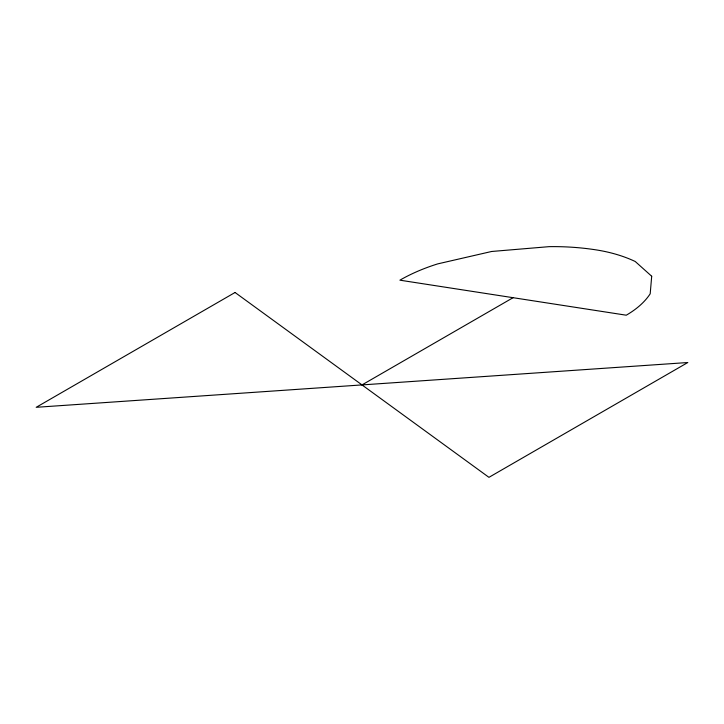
<?xml version="1.0" encoding="UTF-8"?>
<svg xmlns="http://www.w3.org/2000/svg" width="724" height="724" viewBox="0 0 724 724"><rect width="100%" height="100%" fill="white"/><g stroke="black" fill="none" stroke-linecap="round" stroke-linejoin="round"><path stroke-width="1.09" d="M362 384.915L513.081 297.691M651.7 276.242L650.197 293.781A104.709 60.454 0 0 1 626.26 315.202L399.892 280.179A163.995 94.681 0 0 1 437.73 263.88L491.632 251.481L549.054 246.658A163.995 94.681 0 0 1 595.933 249.852A104.709 60.454 0 0 1 635.22 261.491L651.7 276.242M235.056 292.487L36.2 407.304L687.8 362.525L488.944 477.342L235.056 292.487"/></g></svg>
